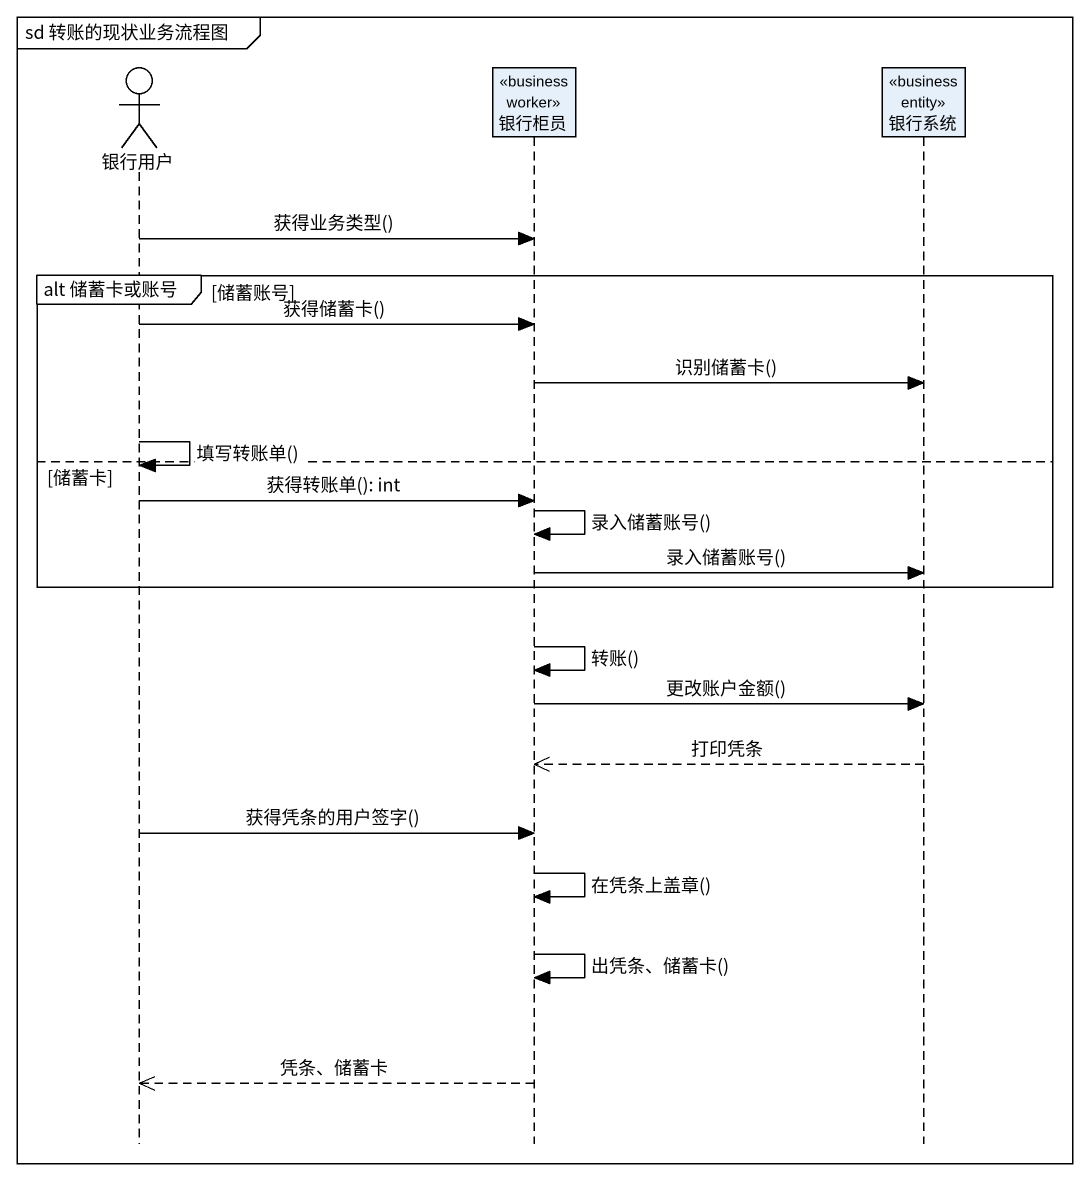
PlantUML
@startuml
mainframe sd 转账的现状业务流程图
hide footbox
actor 银行用户
participant 银行柜员 <<business worker>>
participant 银行系统 <<business entity>>

银行用户 -> 银行柜员 : 获得业务类型()
group alt 储蓄卡或账号 [储蓄账号]
  银行用户 -> 银行柜员 : 获得储蓄卡()
  银行柜员 -> 银行系统 : 识别储蓄卡()
  银行用户 -> 银行用户 : 填写转账单()
else 储蓄卡
  银行用户 -> 银行柜员 : 获得转账单(): int
  银行柜员 -> 银行柜员 : 录入储蓄账号()
  银行柜员 -> 银行系统 : 录入储蓄账号()
end
银行柜员 -> 银行柜员 : 转账()
银行柜员 -> 银行系统 : 更改账户金额()
银行系统 -->> 银行柜员 : 打印凭条
银行用户 -> 银行柜员 : 获得凭条的用户签字()
银行柜员 -> 银行柜员 : 在凭条上盖章()
银行柜员 -> 银行柜员 : 出凭条、储蓄卡()
银行柜员 -->> 银行用户 : 凭条、储蓄卡
@enduml
